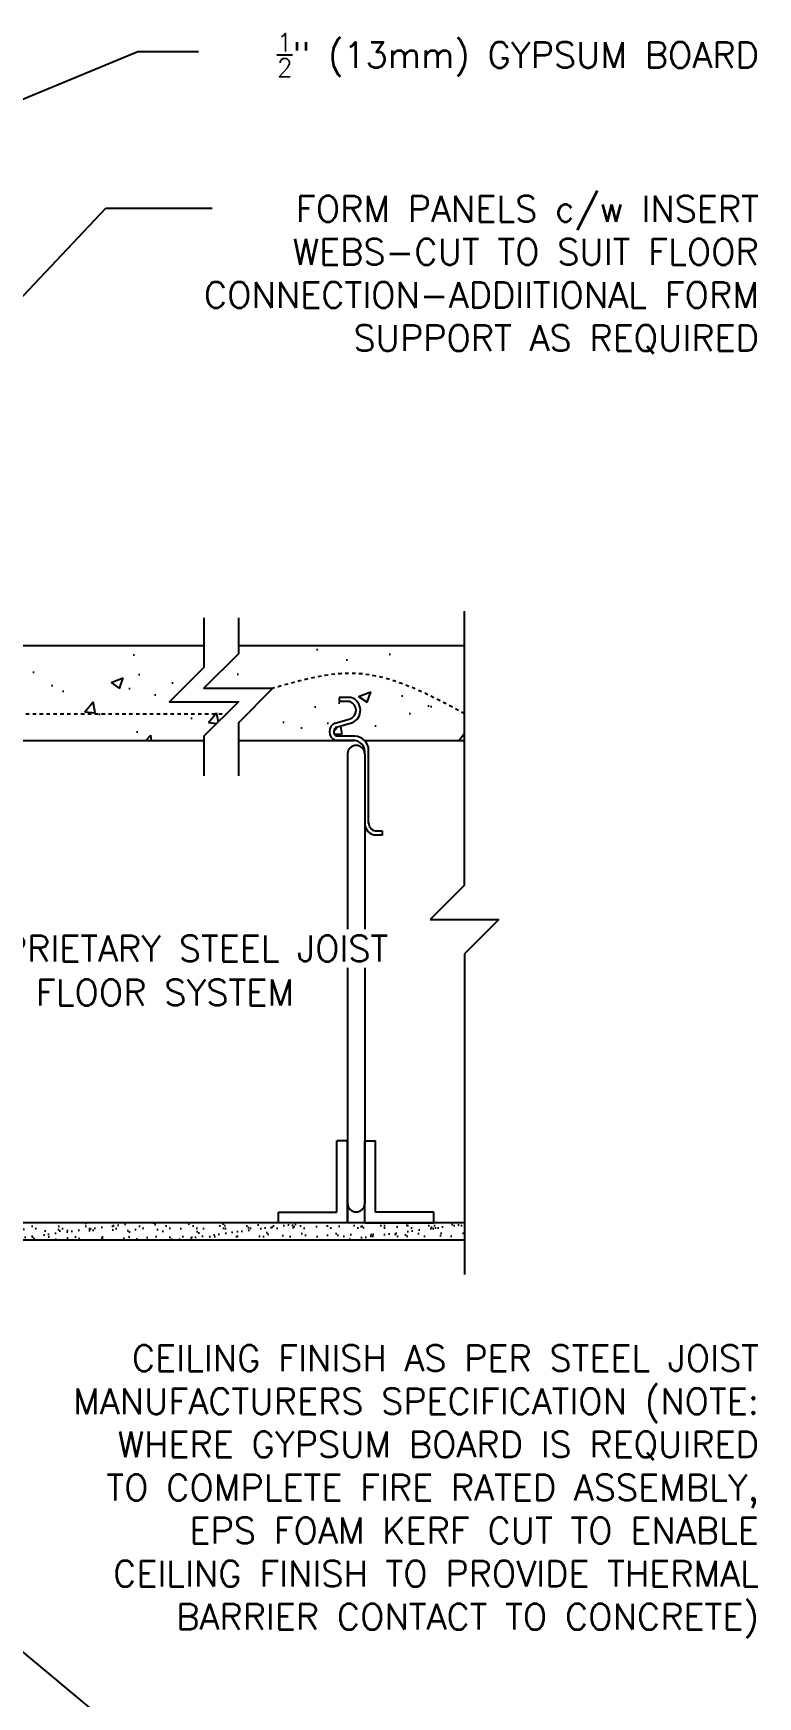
# Model space of a CAD drawing. Header units: inches. Extents: x 90.3 to 148.2, y 89.7 to 163.8.
# Drawn here: x 127.17 to 148.19, y 115.58 to 163.85 of the extents above; entities that cross this region are included whole.
import ezdxf
from ezdxf.enums import TextEntityAlignment as Align

# ---------------------------------------------------------------- set-up
doc = ezdxf.new("R2010")
doc.units = ezdxf.units.IN
doc.header["$LTSCALE"] = 0.5
doc.header["$MEASUREMENT"] = 0
doc.linetypes.add('HIDDEN2', pattern=[0.1875, 0.125, -0.0625])
for name, color, linetype in [('HATCH', 12, 'Continuous'), ('line25', 2, 'Continuous'), ('LINE9', 9, 'Continuous'), ('TEXT', 4, 'Continuous')]:
    doc.layers.add(name, color=color, linetype=linetype)
doc.styles.add('DIM', font='romans.shx', dxfattribs={"width": 0.7})
doc.styles.add('ROMANS', font='romans.shx', dxfattribs={"height": 0.75})
doc.dimstyles.new('ext_12', dxfattribs={"dimscale": 12, "dimtxt": 0.075, "dimasz": 0.09375, "dimexe": 0.09375, "dimexo": 0.0625, "dimgap": 0.0625, "dimtad": 1, "dimdec": 1, "dimzin": 2, "dimdsep": 46, "dimlunit": 4, "dimtxsty": 'DIM', "dimcen": 0.09, "dimdle": 0.09375, "dimclrt": 4, "dimadec": 0, "dimazin": 0, "dimtfac": 1, "dimtdec": 1, "dimtmove": 2, "dimatfit": 3, "dimfxl": 1, "dimfrac": 2, "dimtolj": 1, "dimtzin": 0, "dimarcsym": 0})

msp = doc.modelspace()

# ---------------------------------------------------------------- hatches: boundary and pattern name
at = {"layer": 'HATCH'}
h = msp.add_hatch(dxfattribs=at)
h.set_pattern_fill('AR-CONC', color=256, scale=0.5)
edge = h.paths.add_edge_path()
edge.add_spline(control_points=[(139.682, 144.101), (138.64, 144.662), (136.849, 145.625), (134.926, 145.071), (134.122, 144.84)], knot_values=[0, 0, 0, 0, 3.379125, 5.806437, 5.806437, 5.806437, 5.806437], degree=3, periodic=0)
edge.add_line((134.122, 144.84), (133.122, 143.84))
edge.add_line((133.122, 143.84), (133.122, 143.328))
edge.add_line((133.122, 143.328), (133.52, 143.328))
edge.add_line((133.52, 143.328), (135.931, 143.328))
edge.add_arc((136.03, 143.578), 0.269, 111.5979, 248.4021, ccw=False)
edge.add_line((135.931, 143.828), (136.364, 143.951))
edge.add_arc((136.267, 144.201), 0.268, 291.22, 428.78)
edge.add_line((136.364, 144.451), (136.042, 144.451))
edge.add_line((136.042, 144.451), (136.042, 144.576))
edge.add_line((136.042, 144.576), (136.386, 144.576))
edge.add_arc((136.267, 144.201), 0.393, -69.7322, 72.5069, ccw=False)
edge.add_line((136.404, 143.832), (135.972, 143.71))
edge.add_arc((136.03, 143.578), 0.144, 113.7456, 240.3185)
edge.add_line((135.959, 143.453), (136.427, 143.453))
edge.add_arc((136.456, 142.991), 0.463, 46.7137, 93.5654, ccw=False)
edge.add_line((136.773, 143.328), (139.682, 143.328))
edge.add_line((139.682, 143.328), (139.682, 144.101))
edge = h.paths.add_edge_path()
edge.add_line((139.682, 146.078), (133.122, 146.078))
edge.add_line((133.122, 146.078), (133.122, 145.84))
edge.add_line((133.122, 145.84), (132.122, 144.84))
edge.add_line((132.122, 144.84), (134.122, 144.84))
edge.add_spline(control_points=[(134.122, 144.84), (134.926, 145.071), (136.849, 145.625), (138.64, 144.662), (139.682, 144.101)], knot_values=[0, 0, 0, 0, 2.427311, 5.806437, 5.806437, 5.806437, 5.806437], degree=3, periodic=0)
edge.add_line((139.682, 144.101), (139.682, 146.078))
h.paths.add_polyline_path([(132.122, 145.445), (132.122, 146.078), (120.474, 146.078), (119.973, 146.078, 0.008063), (119.971, 146.094, 0.175549), (119.876, 146.028, 0.520567), (119.627, 146.02, 0.520567), (119.4, 146.014, 0.445343), (119.177, 146.053, 0.520567), (118.866, 146.043, 0.520567), (118.587, 146.035, 0.520567), (118.307, 146.037, 0.520567), (118.059, 146.029, 0.520567), (117.831, 146.022, 0.445343), (117.608, 146.061, 0.520567), (117.298, 146.052, 0.520567), (117.018, 146.043, 0.520567), (116.739, 146.045, 0.520567), (116.49, 146.037, 0.520567), (116.263, 146.031, 0.445343), (116.04, 146.07, 0.520567), (115.729, 146.06, 0.520567), (115.45, 146.052, 0.520567), (115.17, 146.054, 0.37063), (114.977, 146.097, 0.009198), (114.975, 146.078), (114.474, 146.078), (102.826, 146.078), (102.826, 145.445), (103.826, 144.445), (101.826, 144.445), (102.826, 143.445), (102.826, 143.328), (114.474, 143.328), (114.474, 143.123, -0.438412), (114.694, 143.082, -0.520567), (114.922, 143.089, -0.520567), (115.17, 143.096, -0.520567), (115.45, 143.095, -0.520567), (115.729, 143.103, -0.520567), (116.04, 143.113, -0.445343), (116.263, 143.073, -0.520567), (116.49, 143.08, -0.520567), (116.739, 143.088, -0.520567), (117.018, 143.086, -0.520567), (117.298, 143.095, -0.520567), (117.608, 143.104, -0.445343), (117.831, 143.065, -0.520567), (118.059, 143.072, -0.520567), (118.307, 143.079, -0.520567), (118.587, 143.078, -0.520567), (118.866, 143.086, -0.520567), (119.177, 143.096, -0.445343), (119.4, 143.056, -0.520567), (119.627, 143.063, -0.520567), (119.876, 143.071, -0.520567), (120.155, 143.069, -0.520567), (120.435, 143.078, -0.077714), (120.474, 143.121), (120.474, 143.328), (132.122, 143.328), (132.122, 143.445), (133.122, 144.445), (131.122, 144.445)])
edge = h.paths.add_edge_path()
edge.add_line((101.826, 145.84), (101.826, 146.078))
edge.add_line((101.826, 146.078), (101.429, 146.078))
edge.add_line((101.429, 146.078), (95.266, 146.078))
edge.add_line((95.266, 146.078), (95.266, 144.101))
edge.add_spline(control_points=[(95.266, 144.101), (96.308, 144.662), (98.099, 145.625), (100.022, 145.071), (100.826, 144.84)], knot_values=[0, 0, 0, 0, 3.379125, 5.806437, 5.806437, 5.806437, 5.806437], degree=3, periodic=0)
edge.add_line((100.826, 144.84), (102.826, 144.84))
edge.add_line((102.826, 144.84), (101.826, 145.84))
h = msp.add_hatch(dxfattribs=at)
h.set_pattern_fill('AR-SAND', color=256, scale=0.25, style=0)
h.set_pattern_definition([(37.5, (58.65213, 35.7714), (-0.0157483, 0.481706), [0, -0.38, 0, -0.425, 0, -0.40625]), (7.5, (58.6521, 35.7714), (0.4424442, 0.7055365), [0, -0.205, 0, -0.3425, 0, -0.13125]), (327.5, (58.34463, 35.7714), (0.7785355, 0.0014148), [0, -0.125, 0, -0.45, 0, -0.5875]), (317.5, (58.3446, 35.7714), (0.7515317, 0.219419), [0, -0.0625, 0, -0.295, 0, -0.3375])])
h.paths.add_polyline_path([(139.682, 128.828), (139.682, 129.328), (120.974, 129.328), (120.974, 128.828)])

# ---------------------------------------------------------------- linework, layer by layer
at = {"layer": 'line25'}
for p, q in [((120.474, 146.078), (132.122, 146.078)), ((133.122, 146.078), (139.682, 146.078)), ((133.122, 146.078), (133.52, 146.078)), ((136.386, 144.576), (136.042, 144.576)), ((136.042, 144.576), (136.042, 144.451)), ((136.364, 144.451), (136.042, 144.451)), ((135.931, 143.828), (136.364, 143.951)), ((136.431, 143.453), (135.959, 143.453)), ((135.965, 143.708), (136.404, 143.832)), ((120.474, 143.328), (132.122, 143.328)), ((133.122, 143.328), (133.52, 143.328)), ((133.126, 143.328), (136.48, 143.328)), ((136.431, 143.328), (135.931, 143.328)), ((136.288, 142.934), (136.288, 137.849)), ((136.773, 143.328), (139.682, 143.328)), ((136.788, 142.934), (136.788, 137.849)), ((136.899, 140.919), (136.899, 143.125)), ((137.294, 140.577), (137.08, 140.577)), ((137.09, 140.702), (137.294, 140.702)), ((137.294, 140.702), (137.294, 140.577)), ((136.288, 136.724), (136.288, 129.891)), ((136.788, 136.724), (136.788, 129.891)), ((136.288, 131.703), (135.976, 131.703)), ((135.976, 129.641), (135.976, 131.703)), ((136.288, 131.703), (136.288, 129.328)), ((136.288, 129.328), (136.288, 131.703)), ((136.788, 131.703), (137.101, 131.703)), ((136.788, 129.328), (136.788, 131.703)), ((137.101, 129.641), (137.101, 131.703)), ((134.288, 129.328), (134.288, 129.641)), ((134.288, 129.641), (135.976, 129.641)), ((138.788, 129.641), (137.101, 129.641)), ((138.788, 129.328), (138.788, 129.641)), ((136.288, 129.328), (134.288, 129.328)), ((136.788, 129.328), (138.788, 129.328))]:
    msp.add_line(p, q, dxfattribs=at)
for centre, radius, start, end in [((136.267, 144.201), 0.268, 291.22, 68.78), ((136.267, 144.201), 0.393, 290.2678, 72.5069), ((136.03, 143.578), 0.269, 111.5979, 248.4021), ((136.03, 143.578), 0.144, 111.5979, 240.3185), ((136.456, 142.991), 0.463, 16.7574, 94.1736), ((136.538, 142.932), 0.25, 0.4466, 179.5534), ((136.456, 142.991), 0.338, 350.132, 94.1736), ((137.135, 140.921), 0.348, 185.2582, 260.8859), ((137.13, 140.93), 0.231, 177.1221, 260.1919), ((136.538, 129.893), 0.25, 180.4466, 359.5534)]:
    msp.add_arc(centre, radius, start, end, dxfattribs=at)
at = {"layer": 'LINE9'}
for p, q in [((139.682, 139.13), (139.682, 147.078)), ((139.682, 139.13), (138.682, 138.13)), ((138.682, 138.13), (140.682, 138.13)), ((140.682, 138.13), (139.682, 137.13)), ((139.682, 137.13), (139.682, 127.828)), ((139.682, 129.328), (120.474, 129.328)), ((139.682, 128.828), (120.474, 128.828))]:
    msp.add_line(p, q, dxfattribs=at)
at = {"layer": 'LINE9', "linetype": 'HIDDEN2'}
msp.add_line((119.551, 144.101), (132.778, 144.101), dxfattribs=at)
at = {"layer": 'LINE9'}
for points in [[(132.122, 146.881), (132.122, 145.445), (132.122, 145.445), (131.122, 144.445), (133.122, 144.445), (132.122, 143.445), (132.122, 142.3)], [(133.122, 146.881), (133.122, 145.84), (133.122, 145.84), (132.122, 144.84), (134.122, 144.84), (133.122, 143.84), (133.122, 142.3)]]:
    msp.add_lwpolyline(points, dxfattribs=at)
at = {"layer": 'LINE9', "linetype": 'HIDDEN2'}
msp.add_spline([(139.682, 144.101), (136.511, 145.269), (134.122, 144.84)], degree=3, dxfattribs=at)

# ---------------------------------------------------------------- texts
at = {"layer": 'TEXT', "style": 'ROMANS'}
for s, p in [('PROPRIETARY STEEL JOIST', (124.256, 137.286)), (' FLOOR SYSTEM ', (126.726, 136.012))]:
    msp.add_text(s, height=0.75, dxfattribs=at).set_placement(p, align=Align.MIDDLE_LEFT)
at = {"layer": 'TEXT', "char_height": 0.75, "attachment_point": 6, "style": 'ROMANS'}
for s, insert, width in [('\\A1;{\\H0.7x;\\S1/2;}" (13mm) GYPSUM BOARD', (148.222, 163.217), 19.5775), ('\\A1;FORM PANELS c/w INSERT WEBS-CUT TO SUIT FLOOR CONNECTION-ADDIITIONAL FORM SUPPORT AS REQUIRED', (148.222, 156.843), 19.5775), ('CEILING FINISH AS PER STEEL JOIST MANUFACTURERS SPECIFICATION (NOTE: WHERE GYPSUM BOARD IS REQUIRED TO COMPLETE FIRE RATED ASSEMBLY, EPS FOAM KERF CUT TO ENABLE CEILING FINISH TO PROVIDE THERMAL BARRIER CONTACT TO CONCRETE)', (148.222, 121.523), 21.62157)]:
    msp.add_mtext(s, dxfattribs=dict(at, insert=insert, width=width))

# ---------------------------------------------------------------- leaders
at = {"layer": 'TEXT'}
for points in [[(123.599, 160.584), (130.205, 163.322), (131.959, 163.322)], [(122.185, 151.263), (129.27, 158.77), (132.363, 158.77)], [(123.599, 119.588), (130.009, 114.255), (132.165, 114.255)]]:
    msp.add_leader(points, dimstyle='ext_12', override={"dimgap": 0.0625, "dimtad": 0}, dxfattribs=at)

doc.saveas('drawing.dxf')
